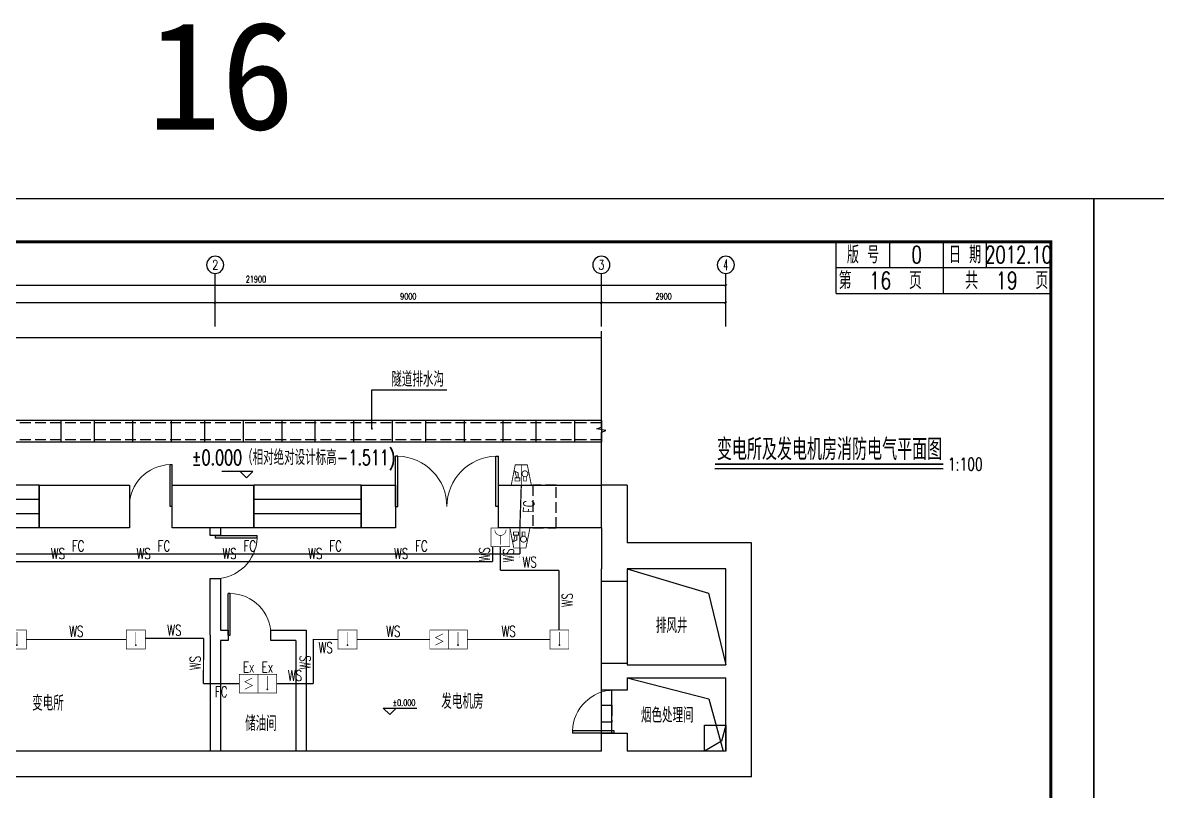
# Model space of a CAD drawing. Header units: millimetres. Extents: x 210068 to 672068, y -299976 to -107099.
# Drawn here: x 563107 to 589551, y -278297 to -260384 of the extents above; entities that cross this region are included whole.
import ezdxf
from ezdxf.enums import TextEntityAlignment as Align

# ---------------------------------------------------------------- set-up
doc = ezdxf.new("R2010")
doc.units = ezdxf.units.MM
doc.header["$LTSCALE"] = 1000
doc.header["$MEASUREMENT"] = 0
doc.linetypes.add('DASH', pattern=[0.35, 0.25, -0.1])
for name, color, linetype in [('1', 1, 'Continuous'), ('AXIS', 6, 'Continuous'), ('AXIS_TEXT', 7, 'Continuous'), ('DIM_ELEV', 3, 'Continuous'), ('DIM_LEAD', 3, 'Continuous'), ('electrical text', 3, 'Continuous'), ('PUB_TEXT', 7, 'Continuous'), ('QQ', 8, 'Continuous'), ('T-CABL-FC', 7, 'Continuous'), ('T-CABL-WS', 7, 'Continuous'), ('T-EQUP', 7, 'Continuous'), ('T-EQUP-FIRE', 7, 'Continuous'), ('T-EQUPXF', 7, 'Continuous'), ('WALL', 9, 'Continuous'), ('文字', 7, 'Continuous'), ('次轮廓线', 7, 'Continuous')]:
    doc.layers.add(name, color=color, linetype=linetype)
doc.styles.add('-黑体', font='SIMHEI.TTF')
doc.styles.add('_TCH_AXIS', font='COMPLEX', dxfattribs={"bigfont": 'GBCBIG'})
doc.styles.add('_TCH_DIM', font='SIMPLEX', dxfattribs={"width": 0.8, "height": 3.5, "bigfont": 'HZTXT'})
doc.styles.add('COMPLEX', font='COMPLEX')
doc.styles.add('DIM_FONT', font='SIMPLEX', dxfattribs={"width": 0.7, "bigfont": 'GBCBIG'})
doc.styles.add('IDQSTYLE', font='simplex1.shx', dxfattribs={"width": 0.7, "bigfont": 'hztxt.shx'})
doc.styles.get("Standard").update_dxf_attribs({"font": 'simplex1.shx', "width": 0.7, "bigfont": 'HZTXT.shx'})
doc.styles.add('四航院', font='simplex1.shx', dxfattribs={"width": 0.7, "height": 3.5, "bigfont": 'HZTXT.shx'})
doc.dimstyles.new('DIMN50', dxfattribs={"dimscale": 0.5, "dimtxt": 300, "dimasz": 100, "dimexe": 250, "dimexo": 300, "dimgap": 150, "dimtad": 1, "dimdec": 0, "dimzin": 0, "dimdsep": 46, "dimtxsty": 'DIM_FONT', "dimblk": 'ARCHTICK', "dimcen": 0.09, "dimclrt": 7, "dimazin": 2, "dimtfac": 1, "dimtdec": 0, "dimtix": 1, "dimtmove": 2, "dimatfit": 3, "dimldrblk": 'ARCHTICK', "dimfxl": 0, "dimtolj": 1, "dimtzin": 0, "dimarcsym": 0})

# ---------------------------------------------------------------- blocks, each defined once
blk = doc.blocks.new('HC001872209592')
at = {"layer": 'T-EQUP-FIRE', "color": 0, "const_width": 0.2}
blk.add_lwpolyline([(-3.125, 3.125), (3.125, 3.125), (3.125, -3.125), (-3.125, -3.125)], close=True, dxfattribs=at)
blk.add_lwpolyline([(0, 2.5), (0, -1.875)], dxfattribs=at)
at = {"layer": 'T-EQUP-FIRE', "color": 0, "const_width": 0.3}
blk.add_lwpolyline([(-0.15, -1.875, 1), (0.15, -1.875, 1)], format="xyb", close=True, dxfattribs=at)
at = {"color": 0, "width": 0.7}
blk.add_attdef('PSFHATT', (5.125, -3.125), '', height=2.5, dxfattribs=at)
blk = doc.blocks.new('HC001873814418')
at = {"layer": 'T-EQUP-FIRE', "color": 0, "const_width": 0.2}
blk.add_lwpolyline([(-3.125, 3.125), (3.125, 3.125), (3.125, -3.125), (-3.125, -3.125)], close=True, dxfattribs=at)
blk.add_lwpolyline([(1.25, 1.875), (-1.25, 0.625), (1.25, -0.625), (-1.25, -1.875)], dxfattribs=at)
at = {"color": 0, "width": 0.7}
blk.add_attdef('PSFHATT', (5.125, -3.125), '', height=2.5, dxfattribs=at)
blk = doc.blocks.new('HC001876682027')
at = {"layer": 'T-EQUP-FIRE', "color": 0, "const_width": 0.2}
blk.add_lwpolyline([(-3.12, 3.12), (3.12, 3.12), (3.12, -3.12), (-3.12, -3.12)], close=True, dxfattribs=at)
blk.add_lwpolyline([(-1.87, 2.5, 0.198912), (-1.33, 1.17, 0.198912), (0, 0.62, 0.198912), (1.33, 1.17, 0.198912), (1.87, 2.5)], format="xyb", dxfattribs=at)
blk.add_lwpolyline([(0, 0.62), (0, -2.5)], dxfattribs=at)
at = {"color": 0, "width": 0.7}
blk.add_attdef('PSFHATT', (5.12, -3.12), '', height=2.5, dxfattribs=at)
blk = doc.blocks.new('HC001951073186')
at = {"layer": 'T-EQUP-FIRE', "color": 0, "const_width": 0.2}
blk.add_lwpolyline([(-1.41, 2.34), (1.41, 2.34), (2.34, -2.34), (-2.34, -2.34)], close=True, dxfattribs=at)
for points in [[(-1.09, -0.66), (-1.47, 0.84), (-0.72, 0.46), (-0.72, -0.66)], [(0, 2.34), (0, -2.34)], [(-1.47, -1.41), (-1.47, -0.66), (-0.34, -0.66), (-0.34, -1.41), (-1.47, -1.41)], [(0.55, -0.29), (0.55, -1.41), (1.18, -1.41), (1.18, -0.29)]]:
    blk.add_lwpolyline(points, dxfattribs=at)
blk.add_lwpolyline([(1.35, -0.22, 0.198912), (1.55, 0.27, 0.198912), (1.35, 0.76, 0.198912), (0.86, 0.96, 0.198912), (0.37, 0.76, 0.198912), (0.17, 0.27, 0.198912), (0.37, -0.22, 0.198912), (0.86, -0.42, 0.198912)], format="xyb", close=True, dxfattribs=at)
at = {"color": 0, "width": 0.7}
blk.add_attdef('PSFHATT', (4.34, -2.34), '', height=2.5, dxfattribs=at)
blk = doc.blocks.new('series')
at = {"width": 0.75}
for tag, height, p in [('页码', 4, (-35, -19)), ('图名', 5, (-220, -282)), ('图号', 5, (-20, -282))]:
    blk.add_attdef(tag, text='', height=height, dxfattribs=at).set_placement(p, align=Align.MIDDLE_CENTER)
blk = doc.blocks.new('_ArchTick')
at = {"color": 0, "linetype": 'ByBlock', "const_width": 0.4}
blk.add_lwpolyline([(-0.5, -0.5), (0.5, 0.5)], dxfattribs=at)
blk = doc.blocks.new('*D273')
at = {"layer": 'AXIS', "color": 0, "lineweight": -2}
for p, q in [((557594, -267318), (557594, -266786)), ((567594, -267318), (567594, -266786)), ((567594, -266911), (557594, -266911))]:
    blk.add_line(p, q, dxfattribs=at)
at = {"layer": 'Defpoints', "color": 0}
for p in [(557594, -266911), (557594, -267468), (567594, -267468)]:
    blk.add_point(p, dxfattribs=at)
at = {"layer": 'AXIS', "color": 0, "lineweight": -2, "xscale": 50, "yscale": 50, "zscale": 50, "rotation": 180}
blk.add_blockref('_ArchTick', (557594, -266911), dxfattribs=at)
at = {"layer": 'AXIS', "color": 0, "lineweight": -2, "xscale": 50, "yscale": 50, "zscale": 50}
blk.add_blockref('_ArchTick', (567594, -266911), dxfattribs=at)
at = {"layer": 'AXIS', "color": 7, "insert": (562594, -266761), "char_height": 150, "attachment_point": 5, "style": 'DIM_FONT'}
blk.add_mtext('\\A1;10000', dxfattribs=at)
blk = doc.blocks.new('*D274')
at = {"layer": 'AXIS', "color": 0, "lineweight": -2}
for p, q in [((567594, -267318), (567594, -266786)), ((576594, -267318), (576594, -266786)), ((576594, -266911), (567594, -266911))]:
    blk.add_line(p, q, dxfattribs=at)
at = {"layer": 'Defpoints', "color": 0}
for p in [(567594, -266911), (567594, -267468), (576594, -267468)]:
    blk.add_point(p, dxfattribs=at)
at = {"layer": 'AXIS', "color": 0, "lineweight": -2, "xscale": 50, "yscale": 50, "zscale": 50, "rotation": 180}
blk.add_blockref('_ArchTick', (567594, -266911), dxfattribs=at)
at = {"layer": 'AXIS', "color": 0, "lineweight": -2, "xscale": 50, "yscale": 50, "zscale": 50}
blk.add_blockref('_ArchTick', (576594, -266911), dxfattribs=at)
at = {"layer": 'AXIS', "color": 7, "insert": (572094, -266761), "char_height": 150, "attachment_point": 5, "style": 'DIM_FONT'}
blk.add_mtext('\\A1;9000', dxfattribs=at)
blk = doc.blocks.new('*D275')
at = {"layer": 'AXIS', "color": 0, "lineweight": -2}
for p, q in [((576594, -267318), (576594, -266786)), ((579494, -267318), (579494, -266786)), ((579494, -266911), (576594, -266911))]:
    blk.add_line(p, q, dxfattribs=at)
at = {"layer": 'Defpoints', "color": 0}
for p in [(576594, -266911), (576594, -267468), (579494, -267468)]:
    blk.add_point(p, dxfattribs=at)
at = {"layer": 'AXIS', "color": 0, "lineweight": -2, "xscale": 50, "yscale": 50, "zscale": 50, "rotation": 180}
blk.add_blockref('_ArchTick', (576594, -266911), dxfattribs=at)
at = {"layer": 'AXIS', "color": 0, "lineweight": -2, "xscale": 50, "yscale": 50, "zscale": 50}
blk.add_blockref('_ArchTick', (579494, -266911), dxfattribs=at)
at = {"layer": 'AXIS', "color": 7, "insert": (578044, -266761), "char_height": 150, "attachment_point": 5, "style": 'DIM_FONT'}
blk.add_mtext('\\A1;2900', dxfattribs=at)
blk = doc.blocks.new('*D276')
at = {"layer": 'AXIS', "color": 0, "lineweight": -2}
for p, q in [((557594, -267168), (557594, -266386)), ((579494, -266511), (557594, -266511)), ((579494, -267168), (579494, -266386))]:
    blk.add_line(p, q, dxfattribs=at)
at = {"layer": 'Defpoints', "color": 0}
for p in [(557594, -266511), (557594, -267318), (579494, -267318)]:
    blk.add_point(p, dxfattribs=at)
at = {"layer": 'AXIS', "color": 0, "lineweight": -2, "xscale": 50, "yscale": 50, "zscale": 50, "rotation": 180}
blk.add_blockref('_ArchTick', (557594, -266511), dxfattribs=at)
at = {"layer": 'AXIS', "color": 0, "lineweight": -2, "xscale": 50, "yscale": 50, "zscale": 50}
blk.add_blockref('_ArchTick', (579494, -266511), dxfattribs=at)
at = {"layer": 'AXIS', "color": 7, "insert": (568544, -266361), "char_height": 150, "attachment_point": 5, "style": 'DIM_FONT'}
blk.add_mtext('\\A1;21900', dxfattribs=at)
blk = doc.blocks.new('_AXISO')
blk.add_circle((0, 0), 0.5)
at = {"layer": 'AXIS_TEXT', "style": 'COMPLEX', "width": 1.041667}
blk.add_attdef('A', text='', height=0.56, dxfattribs=at).set_placement((-0.25, -0.28), (0.25, -0.28), align=Align.FIT)

msp = doc.modelspace()

# ---------------------------------------------------------------- linework, layer by layer
at = {"color": 8, "extrusion": (0, 0, -1)}
for p, q in [((571794, -271658.5), (571794, -270488.5)), ((571854, -270488.5), (571794, -270488.5)), ((571854, -271658.5), (571854, -270488.5)), ((574134, -271658.5), (574134, -270488.5)), ((574134, -270488.5), (574194, -270488.5)), ((574194, -271658.5), (574194, -270488.5)), ((566543, -270683.5), (566593, -270683.5)), ((566543, -271658.5), (566543, -270683.5)), ((566593, -271658.5), (566593, -270683.5)), ((566593, -271658.5), (566543, -271658.5)), ((571794, -271658.5), (571854, -271658.5)), ((574194, -271658.5), (574134, -271658.5)), ((567594.2, -272338.7), (567594.2, -272388.7)), ((567594.2, -272338.7), (568569.2, -272338.7)), ((568569.2, -272388.7), (568569.2, -272338.7)), ((567594.2, -272388.7), (568569.2, -272388.7)), ((567944.2, -273683.5), (567894.2, -273683.5)), ((567894.2, -274658.5), (567894.2, -273683.5)), ((567944.2, -274658.5), (567944.2, -273683.5)), ((567894.2, -274658.5), (567944.2, -274658.5))]:
    msp.add_line(p, q, dxfattribs=at)
for p, q in [((579241.8, -270771.2), (584562.1, -270771.2)), ((563494.6, -271158.5), (561994.6, -271158.5)), ((563494.6, -271158.5), (563494.6, -272158.5)), ((568494, -272158.9), (568494.1, -271158.9)), ((570994.1, -271158.5), (568494.1, -271158.5)), ((568494.1, -271158.5), (568494.1, -272158.5)), ((570994.1, -271158.5), (570994.1, -272158.5)), ((561994.6, -271491.8), (563494.6, -271491.8)), ((568494.1, -271491.8), (570994.1, -271491.8)), ((561994.6, -271825.2), (563494.6, -271825.2)), ((568494.1, -271825.2), (570994.1, -271825.2)), ((563494.6, -272158.5), (561994.6, -272158.5)), ((570994.1, -272158.5), (568494.1, -272158.5)), ((576594.2, -275308.5), (576594.2, -273408.5)), ((577194.2, -273408.5), (577194.2, -275308.5)), ((576594.2, -276922.1), (576594.2, -275922.1)), ((576834.2, -276938.9), (576834.2, -275938.9))]:
    msp.add_line(p, q)
at = {"color": 8}
for p, q in [((575919.2, -276888.9), (575919.2, -276938.9)), ((576894.2, -276888.9), (575919.2, -276888.9)), ((576894.2, -276938.9), (575919.2, -276938.9)), ((576894.2, -276938.9), (576894.2, -276888.9))]:
    msp.add_line(p, q, dxfattribs=at)
for points in [[(588068.5, -294191.9), (588068.5, -264491.9), (546068.5, -264491.9), (546068.5, -294191.9)], [(630068.5, -294191.9), (630068.5, -264491.9), (588068.5, -264491.9), (588068.5, -294191.9)]]:
    msp.add_lwpolyline(points, close=True)
for points, const_width in [([(587068.5, -265491.9), (549068.5, -265491.9), (549068.5, -293191.9), (587068.5, -293191.9), (587068.5, -265491.9)], 70), ([(579241.8, -270671.2), (584562.1, -270671.2)], 40)]:
    msp.add_lwpolyline(points, dxfattribs=dict(const_width=const_width))
at = {"color": 8, "linetype": 'DASH'}
msp.add_lwpolyline([(575544.2, -271161.6), (574994.2, -271161.6), (574994.2, -272160), (575544.2, -272160)], close=True, dxfattribs=at)
for points in [[(577194.2, -273108.5), (579094.6, -273682.7), (579494.2, -275348.5)], [(577194.2, -275648.5), (579098.2, -276141.8), (579434.2, -277358.5)], [(579494.1, -276758.5), (579494.2, -277358.5), (578994.2, -277358.6), (578994.1, -276758.6), (579494.1, -276758.5)], [(579494.1, -276758.5), (579395.5, -277130.9), (578994.2, -277358.6)]]:
    msp.add_lwpolyline(points)
at = {"linetype": 'DASH'}
msp.add_lwpolyline([(576594.2, -276288), (576834.2, -276288), (576834.2, -276688), (576594.2, -276688)], close=True, dxfattribs=at)
at = {"color": 8, "lineweight": 13, "extrusion": (0, 0, -1)}
for centre, radius, start, end in [((-571824, -271658.5), 1170, 91.46928, 180), ((-574164, -271658.5), 1170, 0, 88.53072), ((-566568, -271658.5), 975, 0, 88.53072), ((-567594.2, -272363.7), 975, 181.46928, 270), ((-567919.2, -274658.5), 975, 91.46928, 180)]:
    msp.add_arc(centre, radius, start, end, dxfattribs=at)
at = {"color": 8, "lineweight": 13}
msp.add_arc((576894.2, -276913.9), 975, 89.99992, 178.53064, dxfattribs=at)
at = {"layer": 'AXIS'}
for p, q in [((567594.2, -267467.9), (567594.2, -266228.3)), ((576594.2, -267467.9), (576594.2, -266228.3)), ((579494.2, -267467.9), (579494.2, -266228.3))]:
    msp.add_line(p, q, dxfattribs=at)
at = {"layer": 'DIM_ELEV'}
for p, q in [((568473.5, -270844.6), (567750, -270844.6)), ((568323.5, -270994.6), (568173.5, -270844.6)), ((568323.5, -270994.6), (568473.5, -270844.6)), ((571660.8, -276510), (571510.8, -276360)), ((571510.8, -276360), (572293.3, -276360)), ((571660.8, -276510), (571810.8, -276360))]:
    msp.add_line(p, q, dxfattribs=at)
at = {"layer": 'DIM_LEAD'}
for p, q in [((571248.1, -269848.8), (571248.1, -268943.8)), ((571248.1, -268943.8), (572993.8, -268943.8))]:
    msp.add_line(p, q, dxfattribs=at)
at = {"layer": 'DIM_LEAD', "const_width": 20}
msp.add_lwpolyline([(571247.9, -269858.8, -1), (571248.2, -269838.8, -1)], format="xyb", close=True, dxfattribs=at)
at = {"layer": 'QQ'}
for p, q in [((576594.2, -267726.2), (557594.2, -267726.2)), ((576594.2, -269658.5), (557594.2, -269658.5)), ((563994.2, -269658.5), (563994.2, -270158.5)), ((563994.2, -269658.5), (563994.2, -270158.5)), ((564769.2, -269658.5), (564769.2, -270158.5)), ((565669.2, -269658.5), (565669.2, -270158.5)), ((566569.2, -269658.5), (566569.2, -270158.5)), ((566569.2, -269658.5), (566569.2, -270158.5)), ((567344.2, -269658.5), (567344.2, -270158.5)), ((568244.2, -269658.5), (568244.2, -270158.5)), ((569144.2, -269658.5), (569144.2, -270158.5)), ((569144.2, -269658.5), (569144.2, -270158.5)), ((569919.2, -269658.5), (569919.2, -270158.5)), ((570819.2, -269658.5), (570819.2, -270158.5)), ((571719.2, -269658.5), (571719.2, -270158.5)), ((571719.2, -269658.5), (571719.2, -270158.5)), ((572494.2, -269658.5), (572494.2, -270158.5)), ((573394.2, -269658.5), (573394.2, -270158.5)), ((574294.2, -269658.5), (574294.2, -270158.5)), ((574294.2, -269658.5), (574294.2, -270158.5)), ((575069.2, -269658.5), (575069.2, -270158.5)), ((575969.2, -269658.5), (575969.2, -270158.5)), ((576594.2, -269658.5), (576594.2, -270158.5)), ((576594.2, -270158.5), (557594.2, -270158.5))]:
    msp.add_line(p, q, dxfattribs=at)
at = {"layer": 'QQ', "linetype": 'DASH'}
for p, q in [((576594.2, -269708.5), (557594.2, -269708.5)), ((576594.2, -270108.5), (557594.2, -270108.5))]:
    msp.add_line(p, q, dxfattribs=at)
at = {"layer": 'T-CABL-FC', "color": 5, "linetype": 'Continuous', "const_width": 30}
for points in [[(574727.7, -271158.5), (574694.7, -272158.5)], [(574694.7, -272627.2), (574694.7, -272769.2)], [(560399.9, -272769.2), (574694.7, -272769.2)]]:
    msp.add_lwpolyline(points, dxfattribs=at)
at = {"layer": 'T-CABL-FC', "color": 11, "linetype": 'Continuous', "const_width": 30}
for points in [[(574241.6, -272596), (574241.6, -273144.4)], [(563190.4, -274758.5), (565525.1, -274758.5)], [(565962.6, -274733), (567324, -274733)], [(567319.1, -275788.2), (567324, -274733)], [(570895.8, -274758.5), (572596, -274758.5)], [(573471, -274758.5), (575398.2, -274758.5)], [(568153.7, -275788.2), (567319.1, -275788.2)]]:
    msp.add_lwpolyline(points, dxfattribs=at)
at = {"layer": 'T-CABL-FC', "color": 1, "linetype": 'Continuous', "const_width": 30}
msp.add_lwpolyline([(574693.7, -272834.8), (574694.7, -272834.8)], dxfattribs=at)
at = {"layer": 'T-CABL-WS', "color": 11, "linetype": 'Continuous', "const_width": 30}
for points in [[(574057.7, -272945.5), (574057.7, -272596)], [(559927.4, -272945.5), (574057.7, -272945.5)], [(574241.6, -273144.4), (575607.6, -273144.4)], [(575607.6, -273144.4), (575607.6, -274539.8)], [(569881, -275788.2), (569881, -274758.5), (570458.3, -274758.5)], [(569028.7, -275788.2), (569881, -275788.2)]]:
    msp.add_lwpolyline(points, dxfattribs=at)
at = {"layer": 'WALL'}
for p, q in [((563494.6, -272158.5), (563494.6, -271158.5)), ((563494.6, -271158.5), (565593, -271158.5)), ((565593, -271158.5), (565593, -272158.5)), ((566593, -272158.5), (566593, -271158.5)), ((566593, -271158.5), (567594.2, -271158.5)), ((567594.2, -271158.5), (568494.1, -271158.5)), ((568494.1, -271158.5), (568494.1, -272158.5)), ((570994.1, -272158.5), (570994.1, -271158.5)), ((570994.1, -271158.5), (571794, -271158.5)), ((571794, -271158.5), (571794, -272158.5)), ((574194, -272158.5), (574194, -271158.5)), ((574194, -271158.5), (576594.2, -271158.5)), ((577194.2, -271158.5), (576594.2, -271158.5)), ((577194.2, -271158.5), (577194.2, -272158.5)), ((565593, -272158.5), (563494.6, -272158.5)), ((567594.2, -272158.5), (566593, -272158.5)), ((567474.2, -272338.7), (567474.2, -272158.5)), ((567714.2, -272338.7), (567474.2, -272338.7)), ((568494.1, -272158.5), (567594.2, -272158.5)), ((567714.2, -272158.5), (567714.2, -272338.7)), ((571794, -272158.5), (570994.1, -272158.5)), ((576594.2, -272158.5), (574194, -272158.5)), ((576594.2, -272158.5), (576594.2, -273108.5)), ((577194.2, -272158.5), (577194.2, -272508.5)), ((577194.2, -272158.5), (577194.2, -272158.5)), ((580094.2, -272508.5), (577194.2, -272508.5)), ((580094.2, -275648.5), (580094.2, -272508.5)), ((576594.2, -273408.5), (576594.2, -273108.5)), ((579494.2, -273108.5), (577194.2, -273108.5)), ((577194.2, -273108.5), (577194.2, -273408.5)), ((579494.2, -275348.5), (579494.2, -273108.5)), ((567474.2, -274658.5), (567474.2, -273338.7)), ((567474.2, -273338.7), (567714.2, -273338.7)), ((567714.2, -273338.7), (567714.2, -274538.5)), ((577194.2, -273408.5), (576594.2, -273408.5)), ((567474.2, -274658.5), (567474.2, -277358.5)), ((567714.2, -274538.5), (567894.2, -274538.5)), ((567894.2, -274538.5), (567894.2, -274778.5)), ((568894.2, -274778.5), (568894.2, -274538.5)), ((568894.2, -274538.5), (569714.2, -274538.5)), ((569714.2, -274538.5), (569714.2, -277358.5)), ((567714.2, -274778.5), (567714.2, -277358.5)), ((567894.2, -274778.5), (567714.2, -274778.5)), ((569474.2, -274778.5), (568894.2, -274778.5)), ((569474.2, -274778.5), (569474.2, -277358.5)), ((576594.2, -275648.5), (576594.2, -275308.5)), ((576594.2, -275308.5), (577194.2, -275308.5)), ((577194.2, -275308.5), (577194.2, -275348.5)), ((577194.2, -275348.5), (579494.2, -275348.5)), ((576594.2, -275938.9), (576594.2, -275648.5)), ((577194.2, -275648.5), (579494.2, -275648.5)), ((577194.2, -275648.5), (577194.2, -275938.9)), ((579494.2, -277358.5), (579494.2, -275648.5)), ((580094.2, -277958.5), (580094.2, -275648.5)), ((577194.2, -275938.9), (576594.2, -275938.9)), ((576594.2, -277358.5), (576594.2, -276938.9)), ((576594.2, -276938.9), (577194.2, -276938.9)), ((577194.2, -276938.9), (577194.2, -277358.5)), ((567594.2, -277358.5), (557594.2, -277358.5)), ((569594.2, -277358.5), (567594.2, -277358.5)), ((576594.2, -277358.5), (569594.2, -277358.5)), ((579494.2, -277358.5), (577194.2, -277358.5)), ((567594.2, -277958.5), (556994.2, -277958.5)), ((569594.2, -277958.5), (567594.2, -277958.5)), ((576594.2, -277958.5), (569594.2, -277958.5)), ((580094.2, -277958.5), (576594.2, -277958.5))]:
    msp.add_line(p, q, dxfattribs=at)
msp.add_lwpolyline([(576594.2, -272158.5), (576594.2, -269923), (576699.2, -269884.8), (576489.2, -269847.7), (576594.2, -269810.5), (576594.2, -267574.9)], dxfattribs=at)
at = {"layer": '次轮廓线'}
for p, q in [((582068.5, -266691.9), (582068.5, -265491.9)), ((583318.5, -266091.9), (583318.5, -265491.9)), ((584568.5, -266091.9), (584568.5, -265491.9)), ((585568.5, -266091.9), (585568.5, -265491.9)), ((582068.5, -266091.9), (587068.5, -266091.9)), ((584568.5, -266691.9), (584568.5, -266091.9)), ((582068.5, -266691.9), (587068.5, -266691.9))]:
    msp.add_line(p, q, dxfattribs=at)

# ---------------------------------------------------------------- block references
ref = msp.add_blockref('series', (588068.5, -264491.9), dxfattribs=dict(xscale=100, yscale=100, zscale=100))
ref.add_attrib('页码', '第  16  页    共  19  页', dxfattribs={"height": 400, "width": 0.75}).set_placement((584568.5, -266391.9), align=Align.MIDDLE_CENTER)
ref.add_attrib('图名', '隧道泵房 变电所及发电机房、泵房消防电气平面图', dxfattribs={"height": 500, "width": 0.55}).set_placement((566068.5, -292691.9), align=Align.MIDDLE_CENTER)
ref.add_attrib('图号', 'S5-DQ-01-16', dxfattribs={"height": 480, "width": 0.5}).set_placement((586068.5, -292691.9), align=Align.MIDDLE_CENTER)
at = {"layer": 'AXIS'}
ref = msp.add_blockref('_AXISO', (567594.2, -266028.3), dxfattribs=dict(at, xscale=-400, yscale=400, zscale=400))
ref.add_attrib('A', '2', dxfattribs={"layer": 'AXIS_TEXT', "height": 219.2, "style": '_TCH_AXIS'}).set_placement((567521.1, -266137.9), (567667.3, -266137.9), align=Align.FIT)
ref = msp.add_blockref('_AXISO', (576594.2, -266028.3), dxfattribs=dict(at, xscale=-400, yscale=400, zscale=400))
ref.add_attrib('A', '3', dxfattribs={"layer": 'AXIS_TEXT', "height": 219.2, "style": '_TCH_AXIS'}).set_placement((576521.1, -266137.9), (576667.3, -266137.9), align=Align.FIT)
ref = msp.add_blockref('_AXISO', (579494.2, -266028.3), dxfattribs=dict(at, xscale=-400, yscale=400, zscale=400))
ref.add_attrib('A', '4', dxfattribs={"layer": 'AXIS_TEXT', "height": 249.8, "style": '_TCH_AXIS', "width": 0.5625}).set_placement((579440.7, -266153.2), (579547.7, -266153.2), align=Align.FIT)
at = {"layer": 'T-EQUP', "color": 4, "xscale": 100, "yscale": 100, "zscale": 100}
msp.add_blockref('HC001951073186', (574727.7, -270924.1), dxfattribs=at)
at = {"layer": 'T-EQUP', "color": 4, "xscale": -100, "yscale": 100, "zscale": 100, "rotation": 180}
msp.add_blockref('HC001951073186', (574694.7, -272392.9), dxfattribs=at)
at = {"layer": 'T-EQUPXF', "color": 4, "yscale": 70, "zscale": 70}
for name, p, xscale in [('HC001876682027', (574241.6, -272377.2), 70), ('HC001872209592', (562971.7, -274758.5), 70), ('HC001872209592', (565743.9, -274758.5), -70), ('HC001872209592', (570677.1, -274758.5), -70), ('HC001873814418', (572814.8, -274758.5), 70), ('HC001872209592', (573252.3, -274758.5), 70), ('HC001872209592', (575617, -274758.5), -70), ('HC001873814418', (568372.4, -275788.2), 70), ('HC001872209592', (568809.9, -275788.2), 70)]:
    msp.add_blockref(name, p, dxfattribs=dict(at, xscale=xscale))

# ---------------------------------------------------------------- texts
at = {"style": '-黑体'}
msp.add_text('16', height=2520, dxfattribs=at).set_placement((566017.5, -262873.1))
at = {"layer": '1', "color": 0, "linetype": 'Continuous', "style": '四航院', "width": 0.7}
msp.add_text('变电所及发电机房消防电气平面图', height=500, dxfattribs=at).set_placement((579286.8, -270578.8))
at = {"layer": 'DIM_LEAD', "width": 0.7}
msp.add_text('隧道排水沟', height=350, dxfattribs=at).set_placement((571699.6, -268868.8))
at = {"layer": 'electrical text', "width": 0.7}
for s, p in [('%%P0.000（相对绝对设计标高-1.511)', (567044.8, -270692.1)), ('排风井', (577865, -274610)), ('变电所', (563329, -276415.3)), ('发电机房', (572864.6, -276374.8)), ('烟色处理间', (577517.5, -276697.2)), ('储油间', (568292.2, -276891.3))]:
    msp.add_text(s, height=350, dxfattribs=at).set_placement(p)
at = {"layer": 'PUB_TEXT', "style": '_TCH_DIM', "width": 0.705882}
msp.add_text('%%P0.000', height=148.75, dxfattribs=at).set_placement((571728.3, -276307.5))
at = {"layer": 'T-CABL-FC', "color": 5, "linetype": 'Continuous', "style": 'IDQSTYLE', "width": 0.7}
msp.add_text('FC', height=250, rotation=88.11404, dxfattribs=at).set_placement((574901.1, -271664.8), align=Align.MIDDLE_CENTER)
for p in [(564399.9, -272579.2), (566399.9, -272579.2), (568399.9, -272579.2), (570399.9, -272579.2), (572399.9, -272579.2)]:
    msp.add_text('FC', height=250, dxfattribs=at).set_placement(p, align=Align.MIDDLE_CENTER)
at = {"layer": 'T-CABL-FC', "color": 11, "style": 'IDQSTYLE', "width": 0.7}
for p in [(574431.6, -272800.4), (567129.1, -275306.7)]:
    msp.add_text('WS', height=250, rotation=90, dxfattribs=at).set_placement(p, align=Align.MIDDLE_CENTER)
for s, p in [('WS', (564357.8, -274568.5)), ('WS', (566643.3, -274543)), ('WS', (571745.9, -274568.5)), ('WS', (574434.6, -274568.5)), ('FC', (567736.4, -275978.2))]:
    msp.add_text(s, height=250, dxfattribs=at).set_placement(p, align=Align.MIDDLE_CENTER)
at = {"layer": 'T-CABL-WS', "color": 11, "style": 'IDQSTYLE', "width": 0.7}
for p in [(563927.4, -272755.5), (565927.4, -272755.5), (567927.4, -272755.5), (569927.4, -272755.5), (571927.4, -272755.5), (574924.6, -272954.4), (570169.9, -274948.5), (569454.8, -275598.2)]:
    msp.add_text('WS', height=250, dxfattribs=at).set_placement(p, align=Align.MIDDLE_CENTER)
for p in [(573867.7, -272770.7), (575797.6, -273842.1), (569691, -275293.7)]:
    msp.add_text('WS', height=250, rotation=90, dxfattribs=at).set_placement(p, align=Align.MIDDLE_CENTER)
at = {"layer": 'T-EQUPXF', "color": 4, "style": 'IDQSTYLE', "width": 0.7}
for p in [(568374.2, -275401), (568811.7, -275401)]:
    msp.add_text('Ex', height=250, dxfattribs=at).set_placement(p, align=Align.MIDDLE_CENTER)
at = {"layer": '文字', "width": 0.7}
for s, height, p in [('版 号', 400, (582693.5, -265791.9)), ('0', 400, (583943.5, -265791.9)), ('日 期', 400, (585068.5, -265791.9)), ('2012.10', 400, (586318.5, -265791.9)), ('1:100', 300, (585075.5, -270672.7))]:
    msp.add_text(s, height=height, dxfattribs=at).set_placement(p, align=Align.MIDDLE_CENTER)

# ---------------------------------------------------------------- dimensions: what is measured, and where the dimension line sits
at = {"layer": 'AXIS'}
for p1, p2, distance, picture, middle in [((579494.2, -267317.9), (557594.2, -267317.9), -806.7, '*D276', (568544.2, -266361.1)), ((567594.2, -267467.9), (557594.2, -267467.9), -556.7, '*D273', (562594.2, -266761.1)), ((576594.2, -267467.9), (567594.2, -267467.9), -556.7, '*D274', (572094.2, -266761.1)), ((579494.2, -267467.9), (576594.2, -267467.9), -556.7, '*D275', (578044.2, -266761.1))]:
    dim = msp.add_aligned_dim(p1=p1, p2=p2, distance=distance, dimstyle='DIMN50', dxfattribs=at)
    dim.commit()
    dim.dimension.update_dxf_attribs({"geometry": picture, "text_midpoint": middle})

doc.saveas('drawing.dxf')
